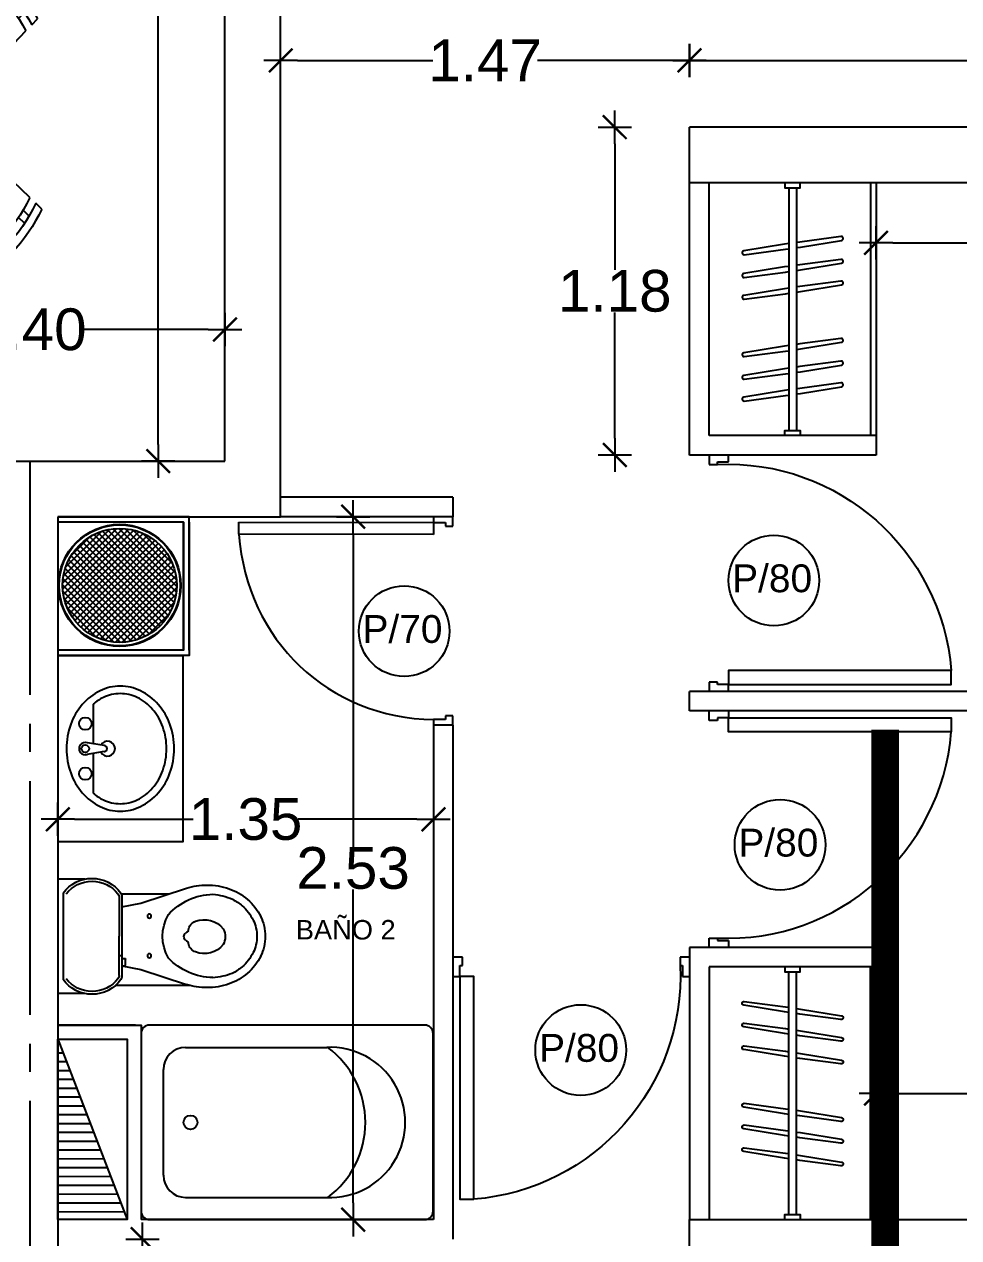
# Model space of a CAD drawing. Header units: millimetres. Extents: x 1217 to 2428, y 234 to 644.
# Drawn here: x 2359.718 to 2363.075, y 526.436 to 530.798 of the extents above; entities that cross this region are included whole.
import ezdxf

# ---------------------------------------------------------------- set-up
doc = ezdxf.new("R2010")
doc.units = ezdxf.units.MM
doc.linetypes.add('ACAD_ISO04W100', pattern=[30, 24, -3, 0, -3])
doc.linetypes.add('DASHDOTX2', pattern=[0.84, 0.4, -0.2, 0.04, -0.2])
doc.layers.get('0').update_dxf_attribs({"lineweight": 5})
for name, color, linetype in [('0.1', 251, 'Continuous'), ('0.3', 6, 'Continuous'), ('ARTEFACTOS', 4, 'Continuous'), ('cortes', 30, 'Continuous'), ('COTAS INTERIORES', 3, 'Continuous'), ('Ejes', 8, 'Continuous'), ('MURO', 5, 'Continuous'), ('muros', 7, 'Continuous'), ('PUERTAS', 2, 'Continuous'), ('SHAFT', 3, 'Continuous'), ('Texto', 1, 'Continuous')]:
    doc.layers.add(name, color=color, linetype=linetype)
doc.styles.add('INTERARQ', font='arial.ttf')
doc.styles.get("Standard").update_dxf_attribs({"font": 'arial.ttf'})
doc.dimstyles.new('ESCALA_1-50', dxfattribs={"dimtxt": 0.15, "dimasz": 0.06, "dimexe": 0.18, "dimexo": 0.0625, "dimgap": 0, "dimtad": 0, "dimtih": 1, "dimtoh": 1, "dimzin": 0, "dimdsep": 46, "dimtxsty": 'INTERARQ', "dimblk": 'DIMTICK', "dimcen": 0, "dimse1": 1, "dimse2": 1, "dimclrd": 256, "dimclre": 1, "dimclrt": 2, "dimadec": 0, "dimazin": 0, "dimtfac": 4.5, "dimtofl": 0, "dimtmove": 2, "dimatfit": 3, "dimldrblk": 'DIMTICK', "dimfxl": 1, "dimtolj": 1, "dimtzin": 0, "dimarcsym": 0})

# ---------------------------------------------------------------- blocks, each defined once
blk = doc.blocks.new('com')
at = {"layer": '0.1'}
for p, q in [((-0.3421, 0.6108), (-0.3209, 0.5896)), ((0.3209, 0.5896), (0.3421, 0.6108)), ((-0.2997, 0.5684), (-0.1541, 0.4228)), ((0.1541, 0.4228), (0.2997, 0.5684)), ((-0.3917, 0.5473), (-0.3705, 0.526)), ((-0.3449, 0.5429), (-0.3661, 0.5641)), ((0.3449, 0.5429), (0.3661, 0.5641)), ((0.3917, 0.5473), (0.3705, 0.526)), ((-0.5429, 0.3449), (-0.5641, 0.3661)), ((-0.5473, 0.3917), (-0.526, 0.3705)), ((0.5473, 0.3917), (0.526, 0.3705)), ((0.5429, 0.3449), (0.5641, 0.3661)), ((-0.5896, 0.3209), (-0.6108, 0.3421)), ((0.6108, 0.3421), (0.5896, 0.3209)), ((-0.4228, 0.1541), (-0.5684, 0.2997)), ((0.5684, 0.2997), (0.4228, 0.1541)), ((-0.5684, -0.2997), (-0.4228, -0.1541)), ((0.4228, -0.1541), (0.5684, -0.2997)), ((-0.6108, -0.3421), (-0.5896, -0.3209)), ((-0.5429, -0.3449), (-0.5641, -0.3661)), ((0.5429, -0.3449), (0.5641, -0.3661)), ((0.5896, -0.3209), (0.6108, -0.3421)), ((-0.5473, -0.3917), (-0.526, -0.3705)), ((0.5473, -0.3917), (0.526, -0.3705)), ((-0.1541, -0.4228), (-0.2997, -0.5684)), ((0.2997, -0.5684), (0.1541, -0.4228)), ((-0.3917, -0.5473), (-0.3705, -0.526)), ((-0.3449, -0.5429), (-0.3661, -0.5641)), ((0.3449, -0.5429), (0.3661, -0.5641)), ((0.3917, -0.5473), (0.3705, -0.526)), ((-0.3209, -0.5896), (-0.3421, -0.6108)), ((0.3421, -0.6108), (0.3209, -0.5896))]:
    blk.add_line(p, q, dxfattribs=at)
for radius in [0.45, 0.43]:
    blk.add_circle((0, 0), radius, dxfattribs=at)
for centre, start, end in [((-0.0616, 0.0616), 117.0547, 152.9453), ((0.0616, 0.0616), 27.0547, 62.9453), ((-0.0404, 0.0404), 117.0547, 152.9453), ((-0.0192, 0.0192), 117.0547, 152.9453), ((0.0192, 0.0192), 27.0547, 62.9453), ((0.0404, 0.0404), 27.0547, 62.9453), ((-0.0192, -0.0192), 207.0547, 242.9453), ((0.0192, -0.0192), 297.0547, 332.9453), ((-0.0616, -0.0616), 207.0547, 242.9453), ((-0.0404, -0.0404), 207.0547, 242.9453), ((0.0404, -0.0404), 297.0547, 332.9453), ((0.0616, -0.0616), 297.0547, 332.9453)]:
    blk.add_arc(centre, 0.6167, start, end, dxfattribs=at)
blk = doc.blocks.new('Van1-pla')
at = {"color": 8}
for p, q in [((-1.41, 37.99), (-2.71, 45.49)), ((0.99, 37.99), (2.29, 45.49)), ((-2.16, 42.32), (-18.03, 42.32)), ((17.6, 42.32), (1.74, 42.32))]:
    blk.add_line(p, q, dxfattribs=at)
blk.add_lwpolyline([(-25.21, 31.5, 0.112687), (-23.37, 23.44, 0.103282), (-17.89, 16.3, 0.092276), (-9.94, 11.68, 0.085761), (-0.21, 10, 0.085761), (9.52, 11.68, 0.092276), (17.47, 16.3, 0.103282), (22.95, 23.44, 0.112687), (24.79, 31.5, 0.112687), (22.95, 39.56, 0.103282), (17.47, 46.7, 0.092276), (9.52, 51.32, 0.085761), (-0.21, 53, 0.085761), (-9.94, 51.32, 0.092276), (-17.89, 46.7, 0.103282), (-23.37, 39.56, 0.112687)], format="xyb", close=True, dxfattribs=at)
for points in [[(-18.03, 42.32, 0.063934), (-20.67, 38.26, 0.112687), (-22.21, 31.5, 0.112687)], [(-22.21, 31.5, 0.112687), (-20.67, 24.74, 0.103282), (-15.93, 18.57, 0.092276), (-8.94, 14.51, 0.085761), (-0.21, 13, 0.085761), (8.51, 14.51, 0.092276), (15.51, 18.57, 0.103282), (20.25, 24.74, 0.112687), (21.79, 31.5, 0.112687), (20.25, 38.26, 0.063934), (17.6, 42.32, 0.092276)]]:
    blk.add_lwpolyline(points, format="xyb", dxfattribs=at)
for centre, radius in [((-10.21, 45.49), 2.5), ((-0.21, 45.49), 1.5), ((9.79, 45.49), 2.5)]:
    blk.add_circle(centre, radius, dxfattribs=at)
for centre, radius, start, end in [((-0.21, 45.49), 2.5, 340.3329, 199.6671), ((-0.21, 36.6), 3, 118.1824, 61.8176), ((-0.21, 37.99), 1.2, 180, 0)]:
    blk.add_arc(centre, radius, start, end, dxfattribs=at)
blk = doc.blocks.new('vmxvm')
at = {"layer": 'ARTEFACTOS'}
for p, q in [((384488.8948, 7753140.0279, 0), (384489.2744, 7753140.0279, 0)), ((384488.8149, 7753139.9479, 0), (384488.8149, 7753139.8085, 0)), ((384489.3543, 7753139.9479, 0), (384489.3543, 7753139.8085, 0)), ((384488.735, 7753139.8085, 0), (384488.735, 7753139.089, 0)), ((384488.8149, 7753139.8085, 0), (384488.8146, 7753139.4288, 0)), ((384489.3543, 7753139.8085, 0), (384489.3543, 7753139.441, 0)), ((384489.4342, 7753139.089, 0), (384489.4342, 7753139.8085, 0)), ((384488.765, 7753139.059, 0), (384489.4042, 7753139.059, 0))]:
    blk.add_line(p, q, dxfattribs=at)
at = {"layer": 'ARTEFACTOS', "elevation": 0}
blk.add_lwpolyline([(384489.4342, 7753139.8085), (384489.4342, 7753140.0778, 0.414214), (384489.4042, 7753140.1078), (384488.765, 7753140.1078, 0.414214), (384488.735, 7753140.0778), (384488.735, 7753139.8085)], format="xyb", dxfattribs=at)
at = {"layer": 'ARTEFACTOS'}
blk.add_circle((384489.0846, 7753139.9305, 0), 0.025, dxfattribs=at)
for centre, radius, start, end in [((384488.8948, 7753139.9479, 0), 0.0799, 90, 180), ((384489.2744, 7753139.9479, 0), 0.0799, 0, 90), ((384489.0846, 7753139.4288, 0), 0.27, 177.4079, 2.5921), ((384489.0846, 7753139.6386, 0), 0.3366, 216.7598, 323.2402), ((384488.765, 7753139.089, 0), 0.03, 180, 270), ((384489.4042, 7753139.089, 0), 0.03, 270, 0)]:
    blk.add_arc(centre, radius, start, end, dxfattribs=at)
blk = doc.blocks.new('wc')
at = {"layer": 'ARTEFACTOS', "color": 8}
for p, q in [((0.0667, 0.3584), (-0.0303, 0.3584)), ((-0.0104, -0.0028), (-0.0104, 0.3078)), ((0.4474, 0.3297), (0.1774, 0.3297)), ((0.2693, 0.2723), (0.4328, 0.3255)), ((0.1906, 0.2929), (0.1906, 0.1525)), ((0.2006, 0.0088), (0.2006, 0.2962)), ((0.2006, 0.2586), (0.2693, 0.2723)), ((0.2006, 0.2232), (0.1906, 0.2232)), ((0.2006, 0.2584), (0.2115, 0.2584)), ((0.2006, 0.2325), (0.2115, 0.2325)), ((0.2135, 0.2564), (0.2135, 0.2345)), ((0.1906, 0.0121), (0.1906, 0.1525)), ((0.2006, 0.0464), (0.2693, 0.0327)), ((0.1867, 0.0003), (0.1863, 0.0003)), ((0.3689, 0.0003), (0.1987, 0.0003)), ((0.2693, 0.0327), (0.4328, -0.0205)), ((0.0684, -0.0537), (-0.0303, -0.0537))]:
    blk.add_line(p, q, dxfattribs=at)
for centre in [(0.2994, 0.2224), (0.2994, 0.0796)]:
    blk.add_circle(centre, 0.00699, dxfattribs=at)
for centre, radius, start, end in [((0.0933, 0.2339), 0.1272, 35.4669, 144.5331), ((0.0933, 0.2339), 0.1172, 37.3062, 142.6938), ((0.1806, 0.2962), 0.02, 0, 35.4669), ((0.5066, 0.0988), 0.2384, 90, 108.0194), ((0.5066, 0.0988), 0.2384, 70.5417, 90), ((0.5159, 0.125), 0.2106, 49.5378, 70.5417), ((0.1706, 0.2929), 0.02, 0, 37.3062), ((0.5327, 0.0739), 0.2274, 91.2506, 136.4359), ((0.5124, 0.0619), 0.2399, 69.233, 86.3288), ((0.5159, 0.125), 0.1806, 49.5378, 63.1436), ((0.5301, 0.1418), 0.1586, 25.9026, 49.5378), ((0.5301, 0.1418), 0.1886, 25.9026, 49.5378), ((0.2115, 0.2564), 0.002, 0, 90), ((0.2115, 0.2345), 0.002, 270, 0), ((0.5031, 0.1526), 0.156, 149.9827, 210.1211), ((0.5522, 0.1525), 0.164, 0, 25.9026), ((0.4202, 0.187), 0.0227, 296.4163, 327.7225), ((0.5047, 0.167), 0.0658, 170.0192, 173.1517), ((0.4793, 0.1715), 0.0399, 110.9889, 170.0192), ((0.4966, 0.1263), 0.0883, 39.3794, 110.9889), ((0.5102, 0.1534), 0.0618, 333.0725, 27.908), ((0.5522, 0.1525), 0.1341, 0, 25.9026), ((0.4398, 0.1536), 0.0161, 125.934, 233.3996), ((0.4202, 0.1202), 0.0227, 32.2775, 64.0078), ((0.5047, 0.1402), 0.0658, 186.8483, 189.9808), ((0.5522, 0.1525), 0.1341, 334.0974, 0), ((0.5522, 0.1525), 0.164, 334.0974, 0), ((0.4793, 0.1357), 0.0399, 189.9808, 249.0111), ((0.4966, 0.1809), 0.0883, 249.0111, 321.1211), ((0.5301, 0.1632), 0.1586, 310.4622, 334.0974), ((0.5315, 0.2205), 0.2193, 221.8152, 269.0461), ((0.5301, 0.1632), 0.1886, 310.4622, 334.0974), ((0.1706, 0.0121), 0.02, 322.6938, 0), ((0.1806, 0.0088), 0.02, 324.5331, 0), ((0.5116, 0.2113), 0.2107, 274.4195, 294.2912), ((0.5159, 0.18), 0.2106, 289.4583, 310.4622), ((0.5159, 0.18), 0.1806, 297.1692, 310.4622), ((0.0933, 0.0711), 0.1272, 215.4669, 324.5331), ((0.0933, 0.0711), 0.1172, 217.3062, 322.6938), ((0.5066, 0.2062), 0.2384, 251.9806, 270), ((0.5066, 0.2062), 0.2384, 270, 289.4583)]:
    blk.add_arc(centre, radius, start, end, dxfattribs=at)
blk = doc.blocks.new('P80')
at = {"layer": 'PUERTAS'}
for p, q in [((-0.07, 0.825), (-0.07, 0.85)), ((0, 0.85), (0, 0.8162)), ((-0.03, 0.825), (-0.07, 0.825)), ((-0.03, 0.8162), (-0.03, 0.825)), ((0, 0.8162), (-0.03, 0.8162)), ((-0.07, 0.025), (-0.03, 0.025)), ((-0.07, 0), (-0.07, 0.025)), ((-0.03, 0.0338), (0, 0.0338)), ((-0.03, 0.025), (-0.03, 0.0338)), ((0, 0.0338), (0, 0))]:
    blk.add_line(p, q, dxfattribs=at)
blk.add_lwpolyline([(-0.87, 0.075), (-0.07, 0.075), (-0.07, 0.025), (-0.87, 0.025)], close=True, dxfattribs=at)
blk.add_arc((-0.0663, 0.0108), 0.8063, 87.4193, 175.4329, dxfattribs=at)
blk = doc.blocks.new('DFDFDFDFDDFGGG')
at = {"layer": 'PUERTAS'}
for p, q in [((381629.6763, 7752659.5205), (381629.6427, 7752659.5205)), ((381629.6629, 7752659.4936), (381629.6763, 7752659.4936)), ((381629.6629, 7752659.4505), (381629.6629, 7752659.4936)), ((381629.6763, 7752659.4936), (381629.6763, 7752659.5205)), ((381630.359, 7752659.5205), (381630.359, 7752659.4936)), ((381630.3927, 7752659.5205), (381630.359, 7752659.5205)), ((381630.359, 7752659.4936), (381630.3725, 7752659.4936)), ((381630.3725, 7752659.4936), (381630.3725, 7752659.4505)), ((381629.6427, 7752659.4505), (381629.6629, 7752659.4505)), ((381629.6628, 7752658.7508), (381629.6629, 7752659.4505)), ((381629.6629, 7752659.4505), (381629.7061, 7752659.4505)), ((381629.7061, 7752659.4505), (381629.706, 7752658.7508)), ((381630.3725, 7752659.4505), (381630.3927, 7752659.4505)), ((381629.706, 7752658.7508), (381629.6628, 7752658.7508))]:
    blk.add_line(p, q, dxfattribs=at)
blk.add_ellipse((381629.5787, 7752659.5294), major_axis=(-0.6336, 0.5233), ratio=0.91419, start_param=2.378631, end_param=3.775075, dxfattribs=at)
blk = doc.blocks.new('DIMTICK')
at = {"color": 1}
for p, q in [((0, 1), (0, -1)), ((-1, 0), (1, 0))]:
    blk.add_line(p, q, dxfattribs=at)
at = {"color": 3, "const_width": 0.141}
blk.add_lwpolyline([(0.707, 0.707), (-0.707, -0.707)], dxfattribs=at)
blk = doc.blocks.new('*D776')
at = {"layer": 'COTAS INTERIORES', "lineweight": -2, "ltscale": 3, "transparency": 16777216}
for p, q in [((2359.0974, 529.7006), (2359.5509, 529.7006)), ((2360.3794, 529.7006), (2359.9259, 529.7006))]:
    blk.add_line(p, q, dxfattribs=at)
at = {"layer": 'Defpoints', "color": 0, "ltscale": 3, "transparency": 16777216}
for p in [(2360.4394, 529.7006), (2359.0374, 529.2279), (2360.4394, 529.2279)]:
    blk.add_point(p, dxfattribs=at)
at = {"layer": 'COTAS INTERIORES', "lineweight": -2, "ltscale": 3, "transparency": 16777216, "xscale": 0.06, "yscale": 0.06, "zscale": 0.06, "rotation": 180}
blk.add_blockref('DIMTICK', (2359.0374, 529.7006), dxfattribs=at)
at = {"layer": 'COTAS INTERIORES', "lineweight": -2, "ltscale": 3, "transparency": 16777216, "xscale": 0.06, "yscale": 0.06, "zscale": 0.06}
blk.add_blockref('DIMTICK', (2360.4394, 529.7006), dxfattribs=at)
at = {"layer": 'COTAS INTERIORES', "color": 2, "ltscale": 3, "transparency": 16777216, "insert": (2359.7384, 529.7006), "char_height": 0.15, "attachment_point": 5, "style": 'INTERARQ'}
blk.add_mtext('\\A1;1.40', dxfattribs=at)
blk = doc.blocks.new('*D780')
at = {"layer": 'COTAS INTERIORES', "lineweight": -2, "ltscale": 3, "transparency": 16777216}
for p, q in [((2360.1997, 533.5683), (2360.1997, 531.5047)), ((2360.1997, 529.2879), (2360.1997, 531.3515))]:
    blk.add_line(p, q, dxfattribs=at)
at = {"layer": 'Defpoints', "color": 0, "ltscale": 3, "transparency": 16777216}
for p in [(2360.1997, 533.6283), (2360.4394, 533.6283, 0), (2360.4394, 529.2279, 0)]:
    blk.add_point(p, dxfattribs=at)
at = {"layer": 'COTAS INTERIORES', "lineweight": -2, "ltscale": 3, "transparency": 16777216, "xscale": 0.06, "yscale": 0.06, "zscale": 0.06}
for p, rotation in [((2360.1997, 533.6283), 90), ((2360.1997, 529.2279), 270)]:
    blk.add_blockref('DIMTICK', p, dxfattribs=dict(at, rotation=rotation))
at = {"layer": 'COTAS INTERIORES', "color": 2, "ltscale": 3, "transparency": 16777216, "insert": (2360.1997, 531.4281), "char_height": 0.15, "attachment_point": 5, "style": 'INTERARQ'}
blk.add_mtext('\\A1;4.40', dxfattribs=at)
blk = doc.blocks.new('*D803')
at = {"layer": 'COTAS INTERIORES', "lineweight": -2, "ltscale": 3, "transparency": 16777216}
for p, q in [((2360.1434, 526.3713), (2360.1434, 525.2579)), ((2360.1434, 523.9913), (2360.1434, 525.1047))]:
    blk.add_line(p, q, dxfattribs=at)
at = {"layer": 'Defpoints', "color": 0, "ltscale": 3, "transparency": 16777216}
for p in [(2360.0631, 526.4313, 0), (2360.0631, 523.9313, 0), (2360.1434, 523.9313)]:
    blk.add_point(p, dxfattribs=at)
at = {"layer": 'COTAS INTERIORES', "lineweight": -2, "ltscale": 3, "transparency": 16777216, "xscale": 0.06, "yscale": 0.06, "zscale": 0.06}
for p, rotation in [((2360.1434, 526.4313), 90), ((2360.1434, 523.9313), 270)]:
    blk.add_blockref('DIMTICK', p, dxfattribs=dict(at, rotation=rotation))
at = {"layer": 'COTAS INTERIORES', "color": 2, "ltscale": 3, "transparency": 16777216, "insert": (2360.1434, 525.1813), "char_height": 0.15, "attachment_point": 5, "style": 'INTERARQ'}
blk.add_mtext('\\A1;2.50', dxfattribs=at)
blk = doc.blocks.new('*D808')
at = {"layer": 'COTAS INTERIORES', "lineweight": -2, "ltscale": 3, "transparency": 16777216}
for p, q in [((2362.8382, 526.9542), (2363.9221, 526.9542)), ((2365.3985, 526.9542), (2364.3146, 526.9542))]:
    blk.add_line(p, q, dxfattribs=at)
at = {"layer": 'Defpoints', "color": 0, "ltscale": 3, "transparency": 16777216}
for p in [(2362.7782, 527.4098, 0), (2365.4585, 527.2178, 0), (2365.4585, 526.9542)]:
    blk.add_point(p, dxfattribs=at)
at = {"layer": 'COTAS INTERIORES', "lineweight": -2, "ltscale": 3, "transparency": 16777216, "xscale": 0.06, "yscale": 0.06, "zscale": 0.06, "rotation": 180}
blk.add_blockref('DIMTICK', (2362.7782, 526.9542), dxfattribs=at)
at = {"layer": 'COTAS INTERIORES', "lineweight": -2, "ltscale": 3, "transparency": 16777216, "xscale": 0.06, "yscale": 0.06, "zscale": 0.06}
blk.add_blockref('DIMTICK', (2365.4585, 526.9542), dxfattribs=at)
at = {"layer": 'COTAS INTERIORES', "color": 2, "ltscale": 3, "transparency": 16777216, "insert": (2364.1183, 526.9542), "char_height": 0.15, "attachment_point": 5, "style": 'INTERARQ'}
blk.add_mtext('\\A1;2.68', dxfattribs=at)
blk = doc.blocks.new('*D811')
at = {"layer": 'COTAS INTERIORES', "lineweight": -2, "ltscale": 3, "transparency": 16777216}
for p, q in [((2362.8382, 530.012), (2363.9221, 530.012)), ((2365.3985, 530.012), (2364.3146, 530.012))]:
    blk.add_line(p, q, dxfattribs=at)
at = {"layer": 'Defpoints', "color": 0, "ltscale": 3, "transparency": 16777216}
for p in [(2365.4585, 530.012), (2362.7782, 529.2497, 0), (2365.4585, 529.1757, 0)]:
    blk.add_point(p, dxfattribs=at)
at = {"layer": 'COTAS INTERIORES', "lineweight": -2, "ltscale": 3, "transparency": 16777216, "xscale": 0.06, "yscale": 0.06, "zscale": 0.06, "rotation": 180}
blk.add_blockref('DIMTICK', (2362.7782, 530.012), dxfattribs=at)
at = {"layer": 'COTAS INTERIORES', "lineweight": -2, "ltscale": 3, "transparency": 16777216, "xscale": 0.06, "yscale": 0.06, "zscale": 0.06}
blk.add_blockref('DIMTICK', (2365.4585, 530.012), dxfattribs=at)
at = {"layer": 'COTAS INTERIORES', "color": 2, "ltscale": 3, "transparency": 16777216, "insert": (2364.1183, 530.012), "char_height": 0.15, "attachment_point": 5, "style": 'INTERARQ'}
blk.add_mtext('\\A1;2.68', dxfattribs=at)
blk = doc.blocks.new('*D812')
at = {"layer": 'COTAS INTERIORES', "lineweight": -2, "ltscale": 3, "transparency": 16777216}
for p, q in [((2364.5183, 533.3287), (2364.5183, 531.9851)), ((2364.5183, 530.4883), (2364.5183, 531.8319))]:
    blk.add_line(p, q, dxfattribs=at)
at = {"layer": 'Defpoints', "color": 0, "ltscale": 3, "transparency": 16777216}
for p in [(2364.5183, 533.3887), (2364.5453, 533.3887, 0), (2362.6673, 530.4283, 0)]:
    blk.add_point(p, dxfattribs=at)
at = {"layer": 'COTAS INTERIORES', "lineweight": -2, "ltscale": 3, "transparency": 16777216, "xscale": 0.06, "yscale": 0.06, "zscale": 0.06}
for p, rotation in [((2364.5183, 533.3887), 90), ((2364.5183, 530.4283), 270)]:
    blk.add_blockref('DIMTICK', p, dxfattribs=dict(at, rotation=rotation))
at = {"layer": 'COTAS INTERIORES', "color": 2, "ltscale": 3, "transparency": 16777216, "insert": (2364.5183, 531.9085), "char_height": 0.15, "attachment_point": 5, "style": 'INTERARQ'}
blk.add_mtext('\\A1;2.96', dxfattribs=at)
blk = doc.blocks.new('*D820')
at = {"layer": 'COTAS INTERIORES', "lineweight": -2, "ltscale": 3, "transparency": 16777216}
for p, q in [((2362.1685, 530.6683), (2363.6085, 530.6683)), ((2365.4384, 530.6683), (2363.9984, 530.6683))]:
    blk.add_line(p, q, dxfattribs=at)
at = {"layer": 'Defpoints', "color": 0, "ltscale": 3, "transparency": 16777216}
for p in [(2365.4984, 530.6683), (2362.1085, 530.4283, 0), (2365.4984, 530.4283, 0)]:
    blk.add_point(p, dxfattribs=at)
at = {"layer": 'COTAS INTERIORES', "lineweight": -2, "ltscale": 3, "transparency": 16777216, "xscale": 0.06, "yscale": 0.06, "zscale": 0.06, "rotation": 180}
blk.add_blockref('DIMTICK', (2362.1085, 530.6683), dxfattribs=at)
at = {"layer": 'COTAS INTERIORES', "lineweight": -2, "ltscale": 3, "transparency": 16777216, "xscale": 0.06, "yscale": 0.06, "zscale": 0.06}
blk.add_blockref('DIMTICK', (2365.4984, 530.6683), dxfattribs=at)
at = {"layer": 'COTAS INTERIORES', "color": 2, "ltscale": 3, "transparency": 16777216, "insert": (2363.8034, 530.6683), "char_height": 0.15, "attachment_point": 5, "style": 'INTERARQ'}
blk.add_mtext('\\A1;3.39', dxfattribs=at)
blk = doc.blocks.new('*D821')
at = {"layer": 'COTAS INTERIORES', "lineweight": -2, "ltscale": 3, "transparency": 16777216}
for p, q in [((2360.6994, 530.6683), (2361.1862, 530.6683)), ((2362.0485, 530.6683), (2361.5617, 530.6683))]:
    blk.add_line(p, q, dxfattribs=at)
at = {"layer": 'Defpoints', "color": 0, "ltscale": 3, "transparency": 16777216}
for p in [(2360.6394, 530.6683), (2362.1085, 530.4283, 0), (2360.6394, 529.2966, 0)]:
    blk.add_point(p, dxfattribs=at)
at = {"layer": 'COTAS INTERIORES', "lineweight": -2, "ltscale": 3, "transparency": 16777216, "xscale": 0.06, "yscale": 0.06, "zscale": 0.06, "rotation": 180}
blk.add_blockref('DIMTICK', (2360.6394, 530.6683), dxfattribs=at)
at = {"layer": 'COTAS INTERIORES', "lineweight": -2, "ltscale": 3, "transparency": 16777216, "xscale": 0.06, "yscale": 0.06, "zscale": 0.06}
blk.add_blockref('DIMTICK', (2362.1085, 530.6683), dxfattribs=at)
at = {"layer": 'COTAS INTERIORES', "color": 2, "ltscale": 3, "transparency": 16777216, "insert": (2361.3739, 530.6683), "char_height": 0.15, "attachment_point": 5, "style": 'INTERARQ'}
blk.add_mtext('\\A1;1.47', dxfattribs=at)
blk = doc.blocks.new('*D822')
at = {"layer": 'COTAS INTERIORES', "lineweight": -2, "ltscale": 3, "transparency": 16777216}
for p, q in [((2361.8398, 530.3683), (2361.8398, 529.9156)), ((2361.8398, 529.3097), (2361.8398, 529.7624))]:
    blk.add_line(p, q, dxfattribs=at)
at = {"layer": 'Defpoints', "color": 0, "ltscale": 3, "transparency": 16777216}
for p in [(2362.1085, 530.4283, 0), (2361.8398, 529.2497), (2362.1082, 529.2497, 0)]:
    blk.add_point(p, dxfattribs=at)
at = {"layer": 'COTAS INTERIORES', "lineweight": -2, "ltscale": 3, "transparency": 16777216, "xscale": 0.06, "yscale": 0.06, "zscale": 0.06}
for p, rotation in [((2361.8398, 530.4283), 90), ((2361.8398, 529.2497), 270)]:
    blk.add_blockref('DIMTICK', p, dxfattribs=dict(at, rotation=rotation))
at = {"layer": 'COTAS INTERIORES', "color": 2, "ltscale": 3, "transparency": 16777216, "insert": (2361.8398, 529.839), "char_height": 0.15, "attachment_point": 5, "style": 'INTERARQ'}
blk.add_mtext('\\A1;1.18', dxfattribs=at)
blk = doc.blocks.new('*D473')
at = {"layer": 'COTAS INTERIORES', "lineweight": -2, "ltscale": 3, "transparency": 16777216}
for p, q in [((2359.8985, 527.9403), (2360.3252, 527.9403)), ((2361.1285, 527.9403), (2360.7018, 527.9403))]:
    blk.add_line(p, q, dxfattribs=at)
at = {"layer": 'Defpoints', "color": 0, "ltscale": 3, "transparency": 16777216}
for p in [(2359.8385, 527.9403), (2359.8385, 527.8575, 0), (2361.1885, 527.8575, 0)]:
    blk.add_point(p, dxfattribs=at)
at = {"layer": 'COTAS INTERIORES', "lineweight": -2, "ltscale": 3, "transparency": 16777216, "xscale": 0.06, "yscale": 0.06, "zscale": 0.06, "rotation": 180}
blk.add_blockref('DIMTICK', (2359.8385, 527.9403), dxfattribs=at)
at = {"layer": 'COTAS INTERIORES', "lineweight": -2, "ltscale": 3, "transparency": 16777216, "xscale": 0.06, "yscale": 0.06, "zscale": 0.06}
blk.add_blockref('DIMTICK', (2361.1885, 527.9403), dxfattribs=at)
at = {"layer": 'COTAS INTERIORES', "color": 2, "ltscale": 3, "transparency": 16777216, "insert": (2360.5135, 527.9403), "char_height": 0.15, "attachment_point": 5, "style": 'INTERARQ'}
blk.add_mtext('\\A1;1.35', dxfattribs=at)
blk = doc.blocks.new('*D474')
at = {"layer": 'COTAS INTERIORES', "lineweight": -2, "ltscale": 3, "transparency": 16777216}
for p, q in [((2360.8996, 528.9679), (2360.8996, 527.8412)), ((2360.8996, 526.5612), (2360.8996, 527.6879))]:
    blk.add_line(p, q, dxfattribs=at)
at = {"layer": 'Defpoints', "color": 0, "ltscale": 3, "transparency": 16777216}
for p in [(2360.3525, 529.0279, 0), (2360.8996, 529.0279), (2360.3998, 526.5012, 0)]:
    blk.add_point(p, dxfattribs=at)
at = {"layer": 'COTAS INTERIORES', "lineweight": -2, "ltscale": 3, "transparency": 16777216, "xscale": 0.06, "yscale": 0.06, "zscale": 0.06}
for p, rotation in [((2360.8996, 529.0279), 90), ((2360.8996, 526.5012), 270)]:
    blk.add_blockref('DIMTICK', p, dxfattribs=dict(at, rotation=rotation))
at = {"layer": 'COTAS INTERIORES', "color": 2, "ltscale": 3, "transparency": 16777216, "insert": (2360.8996, 527.7645), "char_height": 0.15, "attachment_point": 5, "style": 'INTERARQ'}
blk.add_mtext('\\A1;2.53', dxfattribs=at)

msp = doc.modelspace()

# ---------------------------------------------------------------- hatches: boundary and pattern name
at = {"layer": '0.1'}
h = msp.add_hatch(dxfattribs=at)
h.set_pattern_fill('ANSI37', color=256, scale=0.005, angle=-180, style=0)
h.set_pattern_definition([(225, (2330.128191, 564.101485), (0.0112252367, -0.0112252367), []), (315, (2330.128191, 564.101485), (0.0112252367, 0.0112252367), [])])
h.paths.add_polyline_path([(2360.26624, 528.78092, 0.0189559), (2360.26566, 528.79645), (2359.85682, 528.79629, 0.0187556), (2359.85625, 528.78092, 1)])
h.paths.add_polyline_path([(2360.26566, 528.79645, 0.0963417), (2360.24494, 528.87193), (2359.87756, 528.87193, 0.0965438), (2359.85682, 528.79629)])
h.paths.add_polyline_path([(2360.24494, 528.87193, 0.6205603), (2359.87756, 528.87193)])
at = {"layer": 'SHAFT'}
h = msp.add_hatch(dxfattribs=at)
h.set_pattern_fill('ANSI31', color=256, scale=0.01, angle=-225, style=0)
h.set_pattern_definition([(180, (7755470.987486, -384030.6118), (-4e-17, -0.03174976396298), [])])
h.paths.add_polyline_path([(2359.83841, 526.50121), (2359.83841, 527.15044), (2360.08811, 526.50121)])

# ---------------------------------------------------------------- linework, layer by layer
at = {"layer": '0.1', "elevation": 0}
for points in [[(2360.31097, 528.5488), (2360.31097, 529.02787), (2359.83843, 529.02787)], [(2360.29097, 528.5488), (2360.29097, 529.00787), (2359.83843, 529.00787)], [(2360.29097, 529.00787), (2360.29097, 528.5488), (2359.83843, 528.5488)], [(2360.31097, 529.00787), (2360.31097, 528.5288), (2359.83843, 528.5288)], [(2359.83841, 528.5288), (2360.28788, 528.5288), (2360.28788, 527.85959), (2359.83841, 527.85959)]]:
    msp.add_lwpolyline(points, dxfattribs=at)
at = {"layer": '0.1', "linetype": 'ByBlock', "elevation": 0}
msp.add_lwpolyline([(2359.83841, 527.15044), (2360.08811, 526.50121)], dxfattribs=at)
at = {"layer": '0.1'}
for radius in [0.21974, 0.2175, 0.205]:
    msp.add_circle((2360.06125, 528.78092, 0), radius, dxfattribs=at)
at = {"layer": '0.3'}
for p, q in [((2362.10853, 529.24975, 0), (2362.10853, 530.2283, 0)), ((2362.17853, 529.31975, 0), (2362.17856, 530.2283, 0)), ((2362.7782, 529.31975, 0), (2362.17853, 529.31975, 0)), ((2362.7782, 529.31975, 0), (2362.7782, 529.24975, 0)), ((2362.7782, 529.24975, 0), (2362.10821, 529.24975, 0)), ((2361.25851, 529.09787, 0), (2361.25851, 529.02787, 0)), ((2361.18848, 528.27875, 0), (2361.18848, 526.5012, 0)), ((2361.25848, 528.27875, 0), (2361.25848, 526.43123, 0)), ((2362.10853, 527.47976, 0), (2362.10853, 526.50121, 0)), ((2362.7782, 527.47976, 0), (2362.10853, 527.47976, 0)), ((2362.7782, 527.40976, 0), (2362.7782, 527.47976, 0)), ((2362.17853, 527.40976, 0), (2362.17853, 526.50121, 0)), ((2362.7782, 527.40976, 0), (2362.17853, 527.40976, 0))]:
    msp.add_line(p, q, dxfattribs=at)
at = {"layer": '0.3', "elevation": 0}
for points in [[(2361.25851, 529.09787), (2360.63937, 529.09787)], [(2361.25851, 529.09787), (2361.18851, 529.09787)], [(2361.25851, 529.02787), (2360.63937, 529.02787)], [(2362.10853, 528.32976), (2362.10853, 528.39976)], [(2365.49849, 528.39976), (2362.10853, 528.39976)], [(2365.49849, 528.32976), (2362.10853, 528.32976)], [(2361.25851, 528.27875), (2361.1885, 528.27875)], [(2359.83841, 527.20038), (2360.13805, 527.20038), (2360.13805, 526.50121)], [(2360.11816, 527.20038), (2359.83841, 527.20038)], [(2359.83841, 526.50121), (2359.83841, 527.15044), (2360.08811, 527.15044), (2360.08811, 526.50121), (2359.83841, 526.50121)], [(2361.18848, 526.50121), (2360.13805, 526.50121)]]:
    msp.add_lwpolyline(points, dxfattribs=at)
at = {"layer": 'ARTEFACTOS'}
for p, q in [((2362.4648, 530.20997, 0), (2362.4648, 529.33808, 0)), ((2362.4923, 530.20997, 0), (2362.4923, 529.33808, 0)), ((2362.4648, 526.51954, 0), (2362.4648, 527.39143, 0)), ((2362.4923, 526.51954, 0), (2362.4923, 527.39143, 0))]:
    msp.add_line(p, q, dxfattribs=at)
at = {"layer": 'ARTEFACTOS', "elevation": 0}
for points in [[(2362.451, 530.2283), (2362.451, 530.20997), (2362.506, 530.20997), (2362.506, 530.2283)], [(2362.451, 530.2283), (2362.451, 530.20997), (2362.506, 530.20997), (2362.506, 530.2283)], [(2362.7582, 530.2283), (2362.7582, 529.31975)], [(2362.7782, 530.2283), (2362.7782, 529.31975)], [(2362.45105, 529.31975), (2362.45105, 529.33808), (2362.50605, 529.33808), (2362.50605, 529.31975)], [(2362.45105, 529.31975), (2362.45105, 529.33808), (2362.50605, 529.33808), (2362.50605, 529.31975)], [(2362.45105, 527.40976), (2362.45105, 527.39143), (2362.50605, 527.39143), (2362.50605, 527.40976)], [(2362.45105, 527.40976), (2362.45105, 527.39143), (2362.50605, 527.39143), (2362.50605, 527.40976)], [(2362.7582, 526.50121), (2362.7582, 527.40976)], [(2362.7782, 526.50121), (2362.7782, 527.40976)], [(2362.451, 526.50121), (2362.451, 526.51954), (2362.506, 526.51954), (2362.506, 526.50121)], [(2362.451, 526.50121), (2362.451, 526.51954), (2362.506, 526.51954), (2362.506, 526.50121)]]:
    msp.add_lwpolyline(points, dxfattribs=at)
for points in [[(2362.4648, 530.00956), (2362.45001, 530.00738), (2362.30288, 529.98341, 0.9860188), (2362.30488, 529.96981), (2362.45268, 529.98925), (2362.4648, 529.99103)], [(2362.4648, 530.00956), (2362.45001, 530.00738), (2362.30288, 529.98341, 0.9860188), (2362.30488, 529.96981), (2362.45268, 529.98925), (2362.4648, 529.99103)], [(2362.4923, 529.99508), (2362.50709, 529.99726), (2362.65422, 530.02123, 0.9860188), (2362.65222, 530.03483), (2362.50442, 530.01539), (2362.4923, 530.01361)], [(2362.4923, 529.99508), (2362.50709, 529.99726), (2362.65422, 530.02123, 0.9860188), (2362.65222, 530.03483), (2362.50442, 530.01539), (2362.4923, 530.01361)], [(2362.4648, 529.92776), (2362.45001, 529.92558), (2362.30288, 529.90161, 0.9860188), (2362.30488, 529.88801), (2362.45268, 529.90744), (2362.4648, 529.90923)], [(2362.4923, 529.91328), (2362.50709, 529.91545), (2362.65422, 529.93943, 0.9860188), (2362.65222, 529.95303), (2362.50442, 529.93359), (2362.4923, 529.93181)], [(2362.4923, 529.83532), (2362.50709, 529.8375), (2362.65422, 529.86147, 0.9860188), (2362.65222, 529.87507), (2362.50442, 529.85564), (2362.4923, 529.85385)], [(2362.4648, 529.84981), (2362.45001, 529.84763), (2362.30288, 529.82366, 0.9860188), (2362.30488, 529.81005), (2362.45268, 529.82949), (2362.4648, 529.83127)], [(2362.4923, 529.62884), (2362.50709, 529.63102), (2362.65422, 529.65499, 0.9860188), (2362.65222, 529.6686), (2362.50442, 529.64916), (2362.4923, 529.64737)], [(2362.4923, 529.62884), (2362.50709, 529.63102), (2362.65422, 529.65499, 0.9860188), (2362.65222, 529.6686), (2362.50442, 529.64916), (2362.4923, 529.64737)], [(2362.4648, 529.64333), (2362.45001, 529.64115), (2362.30288, 529.61718, 0.9860188), (2362.30488, 529.60357), (2362.45268, 529.62301), (2362.4648, 529.6248)], [(2362.4648, 529.64333), (2362.45001, 529.64115), (2362.30288, 529.61718, 0.9860188), (2362.30488, 529.60357), (2362.45268, 529.62301), (2362.4648, 529.6248)], [(2362.4923, 529.54704), (2362.50709, 529.54922), (2362.65422, 529.57319, 0.9860188), (2362.65222, 529.58679), (2362.50442, 529.56736), (2362.4923, 529.56557)], [(2362.4648, 529.56152), (2362.45001, 529.55935), (2362.30288, 529.53537, 0.9860188), (2362.30488, 529.52177), (2362.45268, 529.54121), (2362.4648, 529.54299)], [(2362.4648, 529.48357), (2362.45001, 529.48139), (2362.30288, 529.45742, 0.9860188), (2362.30488, 529.44382), (2362.45268, 529.46326), (2362.4648, 529.46504)], [(2362.4923, 529.46909), (2362.50709, 529.47126), (2362.65422, 529.49524, 0.9860188), (2362.65222, 529.50884), (2362.50442, 529.4894), (2362.4923, 529.48762)], [(2362.4648, 527.24594), (2362.45001, 527.24812), (2362.30288, 527.27209, -0.9860188), (2362.30488, 527.28569), (2362.45268, 527.26626), (2362.4648, 527.26447)], [(2362.4923, 527.26043), (2362.50709, 527.25825), (2362.65422, 527.23428, -0.9860188), (2362.65222, 527.22067), (2362.50442, 527.24011), (2362.4923, 527.24189)], [(2362.4648, 527.16799), (2362.45001, 527.17017), (2362.30288, 527.19414, -0.9860188), (2362.30488, 527.20774), (2362.45268, 527.1883), (2362.4648, 527.18652)], [(2362.4923, 527.18247), (2362.50709, 527.18029), (2362.65422, 527.15632, -0.9860188), (2362.65222, 527.14272), (2362.50442, 527.16216), (2362.4923, 527.16394)], [(2362.4648, 527.08619), (2362.45001, 527.08836), (2362.30288, 527.11234, -0.9860188), (2362.30488, 527.12594), (2362.45268, 527.1065), (2362.4648, 527.10472)], [(2362.4648, 527.08619), (2362.45001, 527.08836), (2362.30288, 527.11234, -0.9860188), (2362.30488, 527.12594), (2362.45268, 527.1065), (2362.4648, 527.10472)], [(2362.4923, 527.10067), (2362.50709, 527.09849), (2362.65422, 527.07452, -0.9860188), (2362.65222, 527.06092), (2362.50442, 527.08035), (2362.4923, 527.08214)], [(2362.4923, 527.10067), (2362.50709, 527.09849), (2362.65422, 527.07452, -0.9860188), (2362.65222, 527.06092), (2362.50442, 527.08035), (2362.4923, 527.08214)], [(2362.4648, 526.87971), (2362.45001, 526.88188), (2362.30288, 526.90586, -0.9860188), (2362.30488, 526.91946), (2362.45268, 526.90002), (2362.4648, 526.89824)], [(2362.4923, 526.89419), (2362.50709, 526.89201), (2362.65422, 526.86804, -0.9860188), (2362.65222, 526.85444), (2362.50442, 526.87388), (2362.4923, 526.87566)], [(2362.4648, 526.80175), (2362.45001, 526.80393), (2362.30288, 526.8279, -0.9860188), (2362.30488, 526.84151), (2362.45268, 526.82207), (2362.4648, 526.82028)], [(2362.4923, 526.81624), (2362.50709, 526.81406), (2362.65422, 526.79009, -0.9860188), (2362.65222, 526.77648), (2362.50442, 526.79592), (2362.4923, 526.79771)], [(2362.4648, 526.71995), (2362.45001, 526.72213), (2362.30288, 526.7461, -0.9860188), (2362.30488, 526.7597), (2362.45268, 526.74027), (2362.4648, 526.73848)], [(2362.4648, 526.71995), (2362.45001, 526.72213), (2362.30288, 526.7461, -0.9860188), (2362.30488, 526.7597), (2362.45268, 526.74027), (2362.4648, 526.73848)], [(2362.4923, 526.73443), (2362.50709, 526.73226), (2362.65422, 526.70828, -0.9860188), (2362.65222, 526.69468), (2362.50442, 526.71412), (2362.4923, 526.7159)], [(2362.4923, 526.73443), (2362.50709, 526.73226), (2362.65422, 526.70828, -0.9860188), (2362.65222, 526.69468), (2362.50442, 526.71412), (2362.4923, 526.7159)]]:
    msp.add_lwpolyline(points, format="xyb", dxfattribs=at)
at = {"layer": 'cortes', "color": 1, "linetype": 'DASHDOTX2', "ltscale": 1.5, "const_width": 0.1, "elevation": 0}
msp.add_lwpolyline([(2362.81081, 528.26202), (2362.81081, 519.22818), (2362.81081, 519.22818)], dxfattribs=at)
at = {"layer": 'Ejes', "linetype": 'ACAD_ISO04W100', "ltscale": 0.035, "elevation": 0}
msp.add_lwpolyline([(2359.73844, 529.22787), (2359.73844, 520.03979)], dxfattribs=at)
at = {"layer": 'muros'}
for p, q in [((2360.43938, 529.22787, 0), (2360.43938, 533.62826, 0)), ((2360.63938, 529.02787, 0), (2360.63938, 533.62826, 0)), ((2359.83841, 529.02787, 0), (2359.83841, 524.09126, 0)), ((2359.83841, 529.02787, 0), (2360.63937, 529.02787, 0))]:
    msp.add_line(p, q, dxfattribs=at)
at = {"layer": 'muros', "elevation": 0}
for points in [[(2365.49841, 530.4283), (2362.10848, 530.4283)], [(2362.10848, 530.22831), (2362.10848, 530.4283)], [(2365.49844, 530.22839), (2362.10848, 530.22831)], [(2359.03744, 529.02787), (2359.03744, 529.22787), (2360.43937, 529.22787)], [(2362.10848, 526.30121), (2362.10848, 526.50121), (2365.49834, 526.50121), (2365.49834, 526.30121), (2365.08838, 526.30121)]]:
    msp.add_lwpolyline(points, dxfattribs=at)
at = {"layer": 'Texto'}
for centre in [(2362.41112, 528.79869, 0), (2361.08312, 528.61648, 0), (2362.43349, 527.84852, 0), (2361.71753, 527.11074, 0)]:
    msp.add_circle(centre, 0.16297, dxfattribs=at)

# ---------------------------------------------------------------- block references
at = {"layer": '0.1'}
for name, p, xscale, yscale, zscale, rotation in [('DFDFDFDFDDFGGG', (-7741123.57369, 381707.04064, 0), 0.9988165753526749, 0.9988165753526749, 0.9988165753526749, 270), ('Van1-pla', (2360.34642, 528.1961, 0), 0.008989348791202377, 0.008989348791202377, 0.008989348791202377, 90)]:
    msp.add_blockref(name, p, dxfattribs=dict(at, xscale=xscale, yscale=yscale, zscale=zscale, rotation=rotation))
at = {"layer": '0.1', "extrusion": (0, 0, -1), "xscale": 0.9988165753526749, "yscale": 0.9988165753526749, "zscale": -0.9988165753526749, "rotation": 180}
msp.add_blockref('wc', (-2359.8687, 527.67195, 0), dxfattribs=at)
at = {"layer": 'ARTEFACTOS', "xscale": 0.9999925657630349, "yscale": 0.9999925657630349, "zscale": 0.9999925657630349, "rotation": 90}
msp.add_blockref('vmxvm', (7755442.60721, -383959.37543, 0), dxfattribs=at)
at = {"layer": 'Ejes', "xscale": -0.9999925657630349, "yscale": 0.9999925657630349, "zscale": 0.9999925657630349}
msp.add_blockref('P80', (2362.17853, 528.39976, 0), dxfattribs=at)
at = {"layer": 'Ejes', "yscale": 0.9999925657630349, "zscale": 0.9999925657630349}
for p, xscale, rotation in [((2362.17853, 528.32976, 0), 0.9999925657630349, 180), ((2361.25848, 527.44476, 0), -0.9999925657630349, 270)]:
    msp.add_blockref('P80', p, dxfattribs=dict(at, xscale=xscale, rotation=rotation))
at = {"layer": 'MURO', "xscale": -0.9999925657630349, "yscale": 0.9999925657630349, "zscale": 0.9999925657630349, "rotation": 91.35651429686031}
msp.add_blockref('com', (2359.16315, 530.46137, 0), dxfattribs=at)

# ---------------------------------------------------------------- texts
at = {"layer": 'Texto', "attachment_point": 5}
for s, insert, char_height, width in [('P/80', (2362.40508, 528.80585, 0), 0.099999, 3.0886563), ('P/70', (2361.07708, 528.62365, 0), 0.099999, 3.0886563), ('P/80', (2362.42745, 527.85568, 0), 0.099999, 3.0886563), ('BAÑO 2', (2360.87317, 527.54276, 0), 0.069999, 0.4782868), ('P/80', (2361.71149, 527.1179, 0), 0.099999, 3.0886563)]:
    msp.add_mtext(s, dxfattribs=dict(at, insert=insert, char_height=char_height, width=width))

# ---------------------------------------------------------------- dimensions: what is measured, and where the dimension line sits
at = {"layer": 'COTAS INTERIORES', "ltscale": 3}
for base, p1, p2, angle, picture, middle in [((2360.19974, 533.62826, 0), (2360.43938, 529.22787, 0), (2360.43938, 533.62826, 0), 90, '*D780', (2360.19974, 531.42807, 0)), ((2364.51826, 533.38871, 0), (2362.66727, 530.4283, 0), (2364.54528, 533.38871, 0), 90, '*D812', (2364.51826, 531.90851, 0)), ((2361.83979, 529.24975, 0), (2362.10848, 530.4283, 0), (2362.10821, 529.24975, 0), 90, '*D822', (2361.83979, 529.83902, 0)), ((2360.8996, 529.02787, 0), (2360.39984, 526.50121, 0), (2360.35251, 529.02787, 0), 90, '*D474', (2360.8996, 527.76454, 0)), ((2359.83847, 527.94034, 0), (2361.18854, 527.85747, 0), (2359.83847, 527.85747, 0), 180, '*D473', (2360.5135, 527.94034, 0)), ((2360.14342, 523.93125, 0), (2360.06314, 526.43129, 0), (2360.06314, 523.93125, 0), 90, '*D803', (2360.14342, 525.18127, 0))]:
    dim = msp.add_linear_dim(base=base, p1=p1, p2=p2, angle=angle, dimstyle='ESCALA_1-50', dxfattribs=at)
    dim.commit()
    dim.dimension.update_dxf_attribs({"geometry": picture, "text_midpoint": middle})
for base, p1, p2, picture, middle in [((2360.63938, 530.66831, 0), (2362.10848, 530.4283, 0), (2360.63938, 529.2966, 0), '*D821', (2361.37393, 530.66831, 0)), ((2365.4984, 530.66831, 0), (2362.10848, 530.4283, 0), (2365.4984, 530.42829, 0), '*D820', (2363.80344, 530.66831, 0)), ((2365.45849, 530.01204, 0), (2362.7782, 529.24975, 0), (2365.45849, 529.17571, 0), '*D811', (2364.11835, 530.01204, 0)), ((2360.43937, 529.70065, 0), (2359.03744, 529.22787, 0), (2360.43937, 529.22787, 0), '*D776', (2359.7384, 529.70065, 0)), ((2365.45849, 526.95422, 0), (2362.7782, 527.40976, 0), (2365.45849, 527.21775, 0), '*D808', (2364.11834, 526.95422, 0))]:
    dim = msp.add_linear_dim(base=base, p1=p1, p2=p2, dimstyle='ESCALA_1-50', dxfattribs=at)
    dim.commit()
    dim.dimension.update_dxf_attribs({"geometry": picture, "text_midpoint": middle})

doc.saveas('drawing.dxf')
